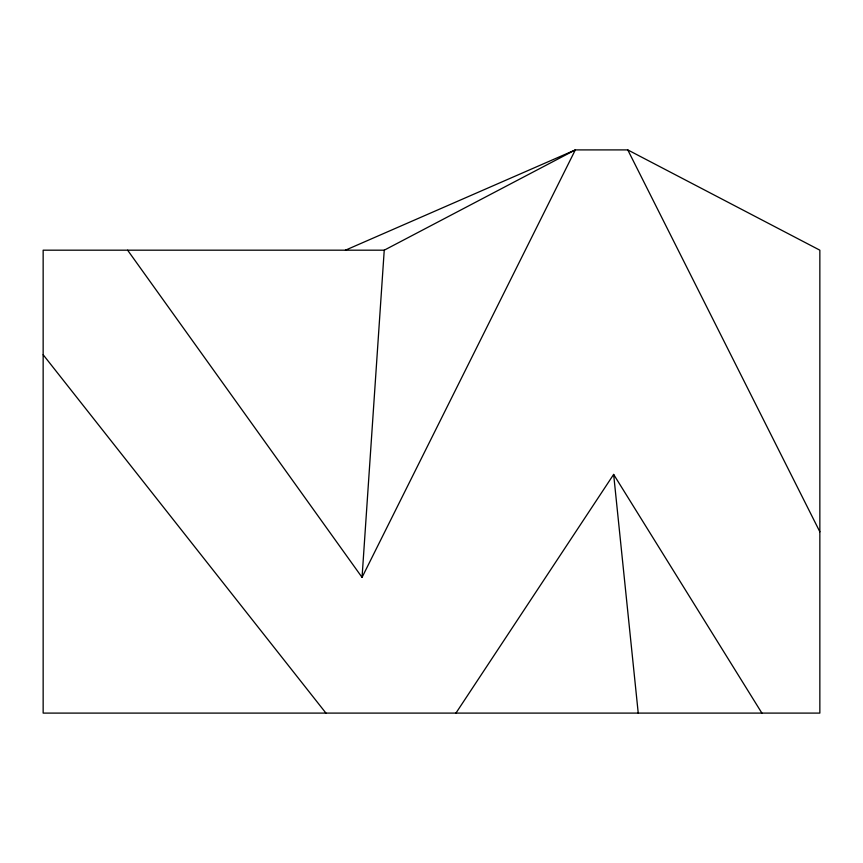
<?xml version="1.0" encoding="UTF-8"?>
<svg xmlns="http://www.w3.org/2000/svg" width="863" height="863" viewBox="0 0 863 863"><rect width="100%" height="100%" fill="white"/><g stroke="black" fill="none" stroke-linecap="round" stroke-linejoin="round"><path stroke-width="1.29" d="M127.616 250.184L362.05 577.369L384.24 250.184L575.33 149.903L627.768 149.903L819.85 250.184L819.85 713.097L43.15 713.097L43.15 250.184L384.24 250.184M362.05 577.369L575.33 149.903L345.448 250.184M455.934 713.097L613.647 474.423L761.889 713.097M43.15 354.725L325.944 713.097M627.768 149.903L819.85 531.802M613.647 474.423L638.232 713.097"/></g></svg>
